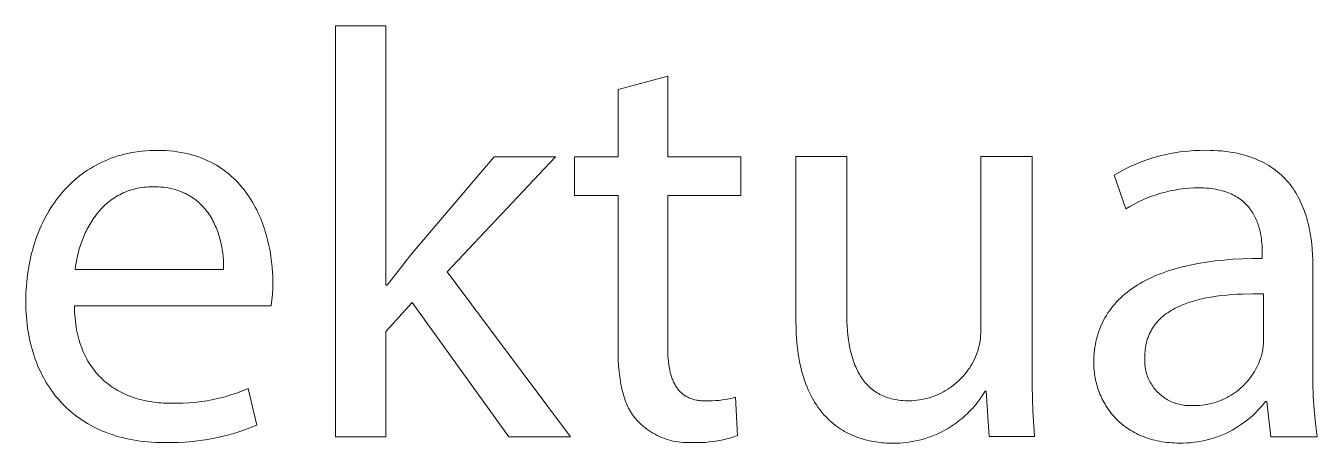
# Model space of a CAD drawing. Header units: millimetres. Extents: x 1287 to 5317, y -239 to 2577.
# Drawn here: x 4888.9 to 4978.9, y -172 to -142.9 of the extents above; entities that cross this region are included whole.
import ezdxf

# ---------------------------------------------------------------- set-up
doc = ezdxf.new("R2010")
doc.units = ezdxf.units.MM
doc.header["$MEASUREMENT"] = 0
doc.layers.add('Domyślny', color=7, linetype='Continuous', true_color=0x000000)

msp = doc.modelspace()

# ---------------------------------------------------------------- linework, layer by layer
at = {"layer": 'Domyślny', "color": 18, "lineweight": 15, "true_color": 0x000000}
for p, q in [((4910.505, -171.597), (4910.505, -142.945)), ((4910.505, -142.945), (4914.021, -142.945)), ((4914.021, -142.945), (4914.021, -161.035)), ((4930.203, -147.388), (4933.666, -146.462)), ((4933.666, -146.462), (4933.666, -152.072)), ((4930.203, -152.072), (4930.203, -147.388)), ((4894.886, -152.174), (4895.11, -152.095)), ((4895.11, -152.095), (4895.337, -152.022)), ((4895.337, -152.022), (4895.568, -151.955)), ((4895.568, -151.955), (4895.802, -151.894)), ((4895.802, -151.894), (4896.04, -151.839)), ((4896.04, -151.839), (4896.281, -151.79)), ((4896.281, -151.79), (4896.526, -151.747)), ((4896.526, -151.747), (4896.774, -151.711)), ((4896.774, -151.711), (4897.026, -151.681)), ((4897.026, -151.681), (4897.281, -151.658)), ((4897.281, -151.658), (4897.54, -151.641)), ((4897.54, -151.641), (4897.801, -151.631)), ((4897.801, -151.631), (4898.066, -151.628)), ((4898.066, -151.628), (4898.362, -151.632)), ((4898.362, -151.632), (4898.652, -151.644)), ((4898.652, -151.644), (4898.934, -151.664)), ((4898.934, -151.664), (4899.21, -151.692)), ((4899.21, -151.692), (4899.479, -151.727)), ((4899.479, -151.727), (4899.742, -151.769)), ((4899.742, -151.769), (4899.998, -151.819)), ((4899.998, -151.819), (4900.248, -151.876)), ((4900.248, -151.876), (4900.491, -151.939)), ((4900.491, -151.939), (4900.728, -152.009)), ((4900.728, -152.009), (4900.959, -152.086)), ((4900.959, -152.086), (4901.184, -152.169)), ((4915.846, -158.808), (4921.563, -152.071)), ((4925.844, -152.071), (4918.302, -160.096)), ((4921.563, -152.071), (4925.844, -152.071)), ((4927.17, -154.769), (4927.17, -152.072)), ((4927.17, -152.072), (4930.203, -152.072)), ((4933.666, -152.072), (4938.752, -152.072)), ((4938.752, -152.072), (4938.752, -154.769)), ((4942.599, -163.5), (4942.599, -152.065)), ((4942.599, -152.065), (4946.142, -152.065)), ((4946.142, -152.065), (4946.142, -162.882)), ((4955.496, -164.05), (4955.496, -152.065)), ((4955.496, -152.065), (4959.066, -152.065)), ((4959.066, -152.065), (4959.066, -166.278)), ((4967.468, -152.161), (4967.872, -152.045)), ((4967.872, -152.045), (4968.28, -151.942)), ((4968.28, -151.942), (4968.691, -151.854)), ((4968.691, -151.854), (4969.106, -151.78)), ((4969.106, -151.78), (4969.522, -151.72)), ((4969.522, -151.72), (4969.94, -151.675)), ((4969.94, -151.675), (4970.36, -151.644)), ((4970.36, -151.644), (4970.78, -151.628)), ((4970.78, -151.628), (4971.201, -151.626)), ((4971.201, -151.626), (4971.477, -151.629)), ((4971.477, -151.629), (4971.746, -151.638)), ((4971.746, -151.638), (4972.009, -151.653)), ((4972.009, -151.653), (4972.266, -151.673)), ((4972.266, -151.673), (4972.516, -151.699)), ((4972.516, -151.699), (4972.76, -151.73)), ((4972.76, -151.73), (4972.998, -151.767)), ((4972.998, -151.767), (4973.23, -151.809)), ((4973.23, -151.809), (4973.456, -151.857)), ((4973.456, -151.857), (4973.676, -151.909)), ((4973.676, -151.909), (4973.89, -151.966)), ((4973.89, -151.966), (4974.098, -152.029)), ((4974.098, -152.029), (4974.301, -152.096)), ((4974.301, -152.096), (4974.497, -152.168)), ((4893.232, -153.008), (4893.425, -152.884)), ((4893.425, -152.884), (4893.623, -152.767)), ((4893.623, -152.767), (4893.824, -152.654)), ((4893.824, -152.654), (4894.029, -152.547)), ((4894.029, -152.547), (4894.238, -152.445)), ((4894.238, -152.445), (4894.45, -152.349)), ((4894.45, -152.349), (4894.667, -152.259)), ((4894.667, -152.259), (4894.886, -152.174)), ((4901.184, -152.169), (4901.403, -152.258)), ((4901.403, -152.258), (4901.616, -152.353)), ((4901.616, -152.353), (4901.823, -152.454)), ((4901.823, -152.454), (4902.024, -152.56)), ((4902.024, -152.56), (4902.219, -152.672)), ((4902.219, -152.672), (4902.409, -152.789)), ((4902.409, -152.789), (4902.593, -152.911)), ((4902.593, -152.911), (4902.771, -153.038)), ((4965.15, -153.147), (4965.521, -152.95)), ((4965.521, -152.95), (4965.899, -152.765)), ((4965.899, -152.765), (4966.283, -152.594)), ((4966.283, -152.594), (4966.673, -152.436)), ((4966.673, -152.436), (4967.068, -152.292)), ((4967.068, -152.292), (4967.468, -152.161)), ((4974.497, -152.168), (4974.688, -152.244)), ((4974.688, -152.244), (4974.874, -152.325)), ((4974.874, -152.325), (4975.054, -152.41)), ((4975.054, -152.41), (4975.229, -152.5)), ((4975.229, -152.5), (4975.398, -152.594)), ((4975.398, -152.594), (4975.562, -152.692)), ((4975.562, -152.692), (4975.721, -152.794)), ((4975.721, -152.794), (4975.875, -152.9)), ((4975.875, -152.9), (4976.024, -153.01)), ((4891.986, -154.01), (4892.152, -153.852)), ((4892.152, -153.852), (4892.322, -153.699)), ((4892.322, -153.699), (4892.496, -153.551)), ((4892.496, -153.551), (4892.674, -153.408)), ((4892.674, -153.408), (4892.856, -153.269)), ((4892.856, -153.269), (4893.042, -153.136)), ((4893.042, -153.136), (4893.232, -153.008)), ((4902.771, -153.038), (4902.944, -153.17)), ((4902.944, -153.17), (4903.111, -153.306)), ((4903.111, -153.306), (4903.273, -153.447)), ((4903.273, -153.447), (4903.43, -153.592)), ((4903.43, -153.592), (4903.582, -153.74)), ((4903.582, -153.74), (4903.728, -153.893)), ((4903.728, -153.893), (4903.869, -154.05)), ((4964.786, -153.358), (4965.15, -153.147)), ((4965.591, -155.706), (4964.786, -153.358)), ((4976.024, -153.01), (4976.167, -153.124)), ((4976.167, -153.124), (4976.306, -153.241)), ((4976.306, -153.241), (4976.44, -153.362)), ((4976.44, -153.362), (4976.569, -153.486)), ((4976.569, -153.486), (4976.694, -153.614)), ((4976.694, -153.614), (4976.814, -153.745)), ((4976.814, -153.745), (4976.929, -153.879)), ((4976.929, -153.879), (4977.04, -154.016)), ((4891.217, -154.866), (4891.363, -154.686)), ((4891.363, -154.686), (4891.512, -154.51)), ((4891.512, -154.51), (4891.666, -154.339)), ((4891.666, -154.339), (4891.824, -154.172)), ((4891.824, -154.172), (4891.986, -154.01)), ((4895.347, -154.786), (4895.228, -154.856)), ((4895.469, -154.719), (4895.347, -154.786)), ((4895.594, -154.655), (4895.469, -154.719)), ((4895.721, -154.595), (4895.594, -154.655)), ((4895.851, -154.538), (4895.721, -154.595)), ((4895.984, -154.485), (4895.851, -154.538)), ((4896.119, -154.436), (4895.984, -154.485)), ((4896.258, -154.39), (4896.119, -154.436)), ((4896.399, -154.349), (4896.258, -154.39)), ((4896.543, -154.311), (4896.399, -154.349)), ((4896.69, -154.277), (4896.543, -154.311)), ((4896.839, -154.248), (4896.69, -154.277)), ((4896.992, -154.223), (4896.839, -154.248)), ((4897.147, -154.202), (4896.992, -154.223)), ((4897.306, -154.185), (4897.147, -154.202)), ((4897.467, -154.174), (4897.306, -154.185)), ((4897.631, -154.167), (4897.467, -154.174)), ((4897.798, -154.164), (4897.631, -154.167)), ((4897.983, -154.167), (4897.798, -154.164)), ((4898.164, -154.174), (4897.983, -154.167)), ((4898.341, -154.187), (4898.164, -154.174)), ((4898.513, -154.204), (4898.341, -154.187)), ((4898.681, -154.226), (4898.513, -154.204)), ((4898.845, -154.253), (4898.681, -154.226)), ((4899.004, -154.284), (4898.845, -154.253)), ((4899.16, -154.32), (4899.004, -154.284)), ((4899.311, -154.359), (4899.16, -154.32)), ((4899.458, -154.403), (4899.311, -154.359)), ((4899.602, -154.452), (4899.458, -154.403)), ((4899.741, -154.504), (4899.602, -154.452)), ((4899.877, -154.559), (4899.741, -154.504)), ((4900.008, -154.619), (4899.877, -154.559)), ((4900.136, -154.682), (4900.008, -154.619)), ((4900.26, -154.749), (4900.136, -154.682)), ((4900.381, -154.819), (4900.26, -154.749)), ((4903.869, -154.05), (4904.005, -154.209)), ((4904.005, -154.209), (4904.137, -154.373)), ((4904.137, -154.373), (4904.263, -154.539)), ((4904.263, -154.539), (4904.385, -154.708)), ((4904.385, -154.708), (4904.502, -154.88)), ((4930.203, -154.769), (4927.17, -154.769)), ((4930.203, -165.425), (4930.203, -154.769)), ((4938.752, -154.769), (4933.666, -154.769)), ((4933.666, -154.769), (4933.666, -165.305)), ((4967.712, -154.72), (4967.396, -154.829)), ((4968.033, -154.622), (4967.712, -154.72)), ((4968.356, -154.535), (4968.033, -154.622)), ((4968.682, -154.459), (4968.356, -154.535)), ((4969.011, -154.395), (4968.682, -154.459)), ((4969.342, -154.342), (4969.011, -154.395)), ((4969.674, -154.3), (4969.342, -154.342)), ((4970.008, -154.269), (4969.674, -154.3)), ((4970.342, -154.251), (4970.008, -154.269)), ((4970.677, -154.243), (4970.342, -154.251)), ((4970.861, -154.245), (4970.677, -154.243)), ((4971.041, -154.252), (4970.861, -154.245)), ((4971.215, -154.262), (4971.041, -154.252)), ((4971.384, -154.276), (4971.215, -154.262)), ((4971.548, -154.295), (4971.384, -154.276)), ((4971.707, -154.317), (4971.548, -154.295)), ((4971.862, -154.342), (4971.707, -154.317)), ((4972.012, -154.372), (4971.862, -154.342)), ((4972.157, -154.404), (4972.012, -154.372)), ((4972.298, -154.441), (4972.157, -154.404)), ((4972.434, -154.48), (4972.298, -154.441)), ((4972.566, -154.523), (4972.434, -154.48)), ((4972.693, -154.569), (4972.566, -154.523)), ((4972.817, -154.617), (4972.693, -154.569)), ((4972.936, -154.669), (4972.817, -154.617)), ((4973.051, -154.724), (4972.936, -154.669)), ((4973.162, -154.781), (4973.051, -154.724)), ((4973.268, -154.841), (4973.162, -154.781)), ((4977.04, -154.016), (4977.146, -154.156)), ((4977.146, -154.156), (4977.248, -154.299)), ((4977.248, -154.299), (4977.345, -154.445)), ((4977.345, -154.445), (4977.439, -154.593)), ((4977.439, -154.593), (4977.528, -154.744)), ((4977.528, -154.744), (4977.613, -154.898)), ((4890.554, -155.828), (4890.678, -155.628)), ((4890.678, -155.628), (4890.806, -155.431)), ((4890.806, -155.431), (4890.939, -155.239)), ((4890.939, -155.239), (4891.076, -155.05)), ((4891.076, -155.05), (4891.217, -154.866)), ((4894.274, -155.617), (4894.18, -155.714)), ((4894.369, -155.522), (4894.274, -155.617)), ((4894.468, -155.429), (4894.369, -155.522)), ((4894.568, -155.339), (4894.468, -155.429)), ((4894.672, -155.251), (4894.568, -155.339)), ((4894.778, -155.167), (4894.672, -155.251)), ((4894.886, -155.084), (4894.778, -155.167)), ((4894.998, -155.005), (4894.886, -155.084)), ((4895.112, -154.929), (4894.998, -155.005)), ((4895.228, -154.856), (4895.112, -154.929)), ((4900.497, -154.892), (4900.381, -154.819)), ((4900.611, -154.969), (4900.497, -154.892)), ((4900.72, -155.048), (4900.611, -154.969)), ((4900.826, -155.131), (4900.72, -155.048)), ((4900.929, -155.217), (4900.826, -155.131)), ((4901.028, -155.305), (4900.929, -155.217)), ((4901.124, -155.396), (4901.028, -155.305)), ((4901.216, -155.489), (4901.124, -155.396)), ((4901.305, -155.585), (4901.216, -155.489)), ((4901.391, -155.683), (4901.305, -155.585)), ((4901.474, -155.783), (4901.391, -155.683)), ((4904.502, -154.88), (4904.614, -155.055)), ((4904.614, -155.055), (4904.721, -155.232)), ((4904.721, -155.232), (4904.824, -155.412)), ((4904.824, -155.412), (4904.923, -155.594)), ((4904.923, -155.594), (4905.017, -155.777)), ((4965.878, -155.534), (4965.591, -155.706)), ((4966.172, -155.373), (4965.878, -155.534)), ((4966.47, -155.221), (4966.172, -155.373)), ((4966.774, -155.08), (4966.47, -155.221)), ((4967.083, -154.949), (4966.774, -155.08)), ((4967.396, -154.829), (4967.083, -154.949)), ((4973.371, -154.903), (4973.268, -154.841)), ((4973.471, -154.968), (4973.371, -154.903)), ((4973.566, -155.035), (4973.471, -154.968)), ((4973.658, -155.105), (4973.566, -155.035)), ((4973.746, -155.176), (4973.658, -155.105)), ((4973.83, -155.25), (4973.746, -155.176)), ((4973.911, -155.325), (4973.83, -155.25)), ((4973.989, -155.403), (4973.911, -155.325)), ((4974.063, -155.482), (4973.989, -155.403)), ((4974.134, -155.563), (4974.063, -155.482)), ((4974.202, -155.645), (4974.134, -155.563)), ((4974.266, -155.729), (4974.202, -155.645)), ((4977.613, -154.898), (4977.694, -155.054)), ((4977.694, -155.054), (4977.772, -155.212)), ((4977.772, -155.212), (4977.845, -155.372)), ((4977.845, -155.372), (4977.915, -155.534)), ((4977.915, -155.534), (4977.98, -155.699)), ((4977.98, -155.699), (4978.042, -155.865)), ((4890.101, -156.667), (4890.207, -156.452)), ((4890.207, -156.452), (4890.318, -156.24)), ((4890.318, -156.24), (4890.434, -156.032)), ((4890.434, -156.032), (4890.554, -155.828)), ((4893.523, -156.562), (4893.452, -156.676)), ((4893.597, -156.45), (4893.523, -156.562)), ((4893.673, -156.34), (4893.597, -156.45)), ((4893.751, -156.231), (4893.673, -156.34)), ((4893.832, -156.124), (4893.751, -156.231)), ((4893.916, -156.018), (4893.832, -156.124)), ((4894.001, -155.915), (4893.916, -156.018)), ((4894.09, -155.813), (4894.001, -155.915)), ((4894.18, -155.714), (4894.09, -155.813)), ((4901.554, -155.886), (4901.474, -155.783)), ((4901.63, -155.99), (4901.554, -155.886)), ((4901.703, -156.096), (4901.63, -155.99)), ((4901.774, -156.204), (4901.703, -156.096)), ((4901.841, -156.314), (4901.774, -156.204)), ((4901.906, -156.425), (4901.841, -156.314)), ((4901.967, -156.538), (4901.906, -156.425)), ((4902.026, -156.651), (4901.967, -156.538)), ((4905.017, -155.777), (4905.107, -155.962)), ((4905.107, -155.962), (4905.192, -156.149)), ((4905.192, -156.149), (4905.274, -156.337)), ((4905.274, -156.337), (4905.351, -156.527)), ((4905.351, -156.527), (4905.424, -156.717)), ((4974.328, -155.814), (4974.266, -155.729)), ((4974.386, -155.901), (4974.328, -155.814)), ((4974.442, -155.988), (4974.386, -155.901)), ((4974.495, -156.077), (4974.442, -155.988)), ((4974.545, -156.167), (4974.495, -156.077)), ((4974.592, -156.258), (4974.545, -156.167)), ((4974.637, -156.349), (4974.592, -156.258)), ((4974.679, -156.441), (4974.637, -156.349)), ((4974.718, -156.534), (4974.679, -156.441)), ((4974.756, -156.627), (4974.718, -156.534)), ((4978.042, -155.865), (4978.101, -156.033)), ((4978.101, -156.033), (4978.156, -156.203)), ((4978.156, -156.203), (4978.208, -156.375)), ((4978.208, -156.375), (4978.256, -156.548)), ((4978.256, -156.548), (4978.3, -156.722)), ((4889.719, -157.563), (4889.807, -157.334)), ((4889.807, -157.334), (4889.901, -157.109)), ((4889.901, -157.109), (4889.998, -156.886)), ((4889.998, -156.886), (4890.101, -156.667)), ((4893.018, -157.502), (4892.914, -157.746)), ((4893.073, -157.381), (4893.018, -157.502)), ((4893.13, -157.261), (4893.073, -157.381)), ((4893.19, -157.142), (4893.13, -157.261)), ((4893.252, -157.024), (4893.19, -157.142)), ((4893.316, -156.907), (4893.252, -157.024)), ((4893.383, -156.791), (4893.316, -156.907)), ((4893.452, -156.676), (4893.383, -156.791)), ((4902.082, -156.767), (4902.026, -156.651)), ((4902.135, -156.883), (4902.082, -156.767)), ((4902.186, -157), (4902.135, -156.883)), ((4902.234, -157.118), (4902.186, -157)), ((4902.279, -157.237), (4902.234, -157.118)), ((4902.322, -157.357), (4902.279, -157.237)), ((4902.362, -157.477), (4902.322, -157.357)), ((4902.4, -157.597), (4902.362, -157.477)), ((4905.424, -156.717), (4905.493, -156.909)), ((4905.493, -156.909), (4905.558, -157.101)), ((4905.558, -157.101), (4905.62, -157.293)), ((4905.62, -157.293), (4905.677, -157.486)), ((4905.677, -157.486), (4905.731, -157.679)), ((4974.79, -156.721), (4974.756, -156.627)), ((4974.823, -156.815), (4974.79, -156.721)), ((4974.853, -156.909), (4974.823, -156.815)), ((4974.882, -157.003), (4974.853, -156.909)), ((4974.908, -157.098), (4974.882, -157.003)), ((4974.932, -157.192), (4974.908, -157.098)), ((4974.954, -157.286), (4974.932, -157.192)), ((4974.974, -157.38), (4974.954, -157.286)), ((4975.01, -157.566), (4974.974, -157.38)), ((4978.3, -156.722), (4978.342, -156.898)), ((4978.342, -156.898), (4978.38, -157.075)), ((4978.38, -157.075), (4978.416, -157.253)), ((4978.416, -157.253), (4978.448, -157.432)), ((4978.448, -157.432), (4978.503, -157.792)), ((4889.409, -158.511), (4889.48, -158.27)), ((4889.48, -158.27), (4889.555, -158.031)), ((4889.555, -158.031), (4889.634, -157.796)), ((4889.634, -157.796), (4889.719, -157.563)), ((4892.733, -158.238), (4892.656, -158.485)), ((4892.819, -157.992), (4892.733, -158.238)), ((4892.914, -157.746), (4892.819, -157.992)), ((4902.435, -157.718), (4902.4, -157.597)), ((4902.468, -157.84), (4902.435, -157.718)), ((4902.499, -157.961), (4902.468, -157.84)), ((4902.528, -158.082), (4902.499, -157.961)), ((4902.578, -158.324), (4902.528, -158.082)), ((4902.619, -158.565), (4902.578, -158.324)), ((4905.731, -157.679), (4905.782, -157.873)), ((4905.782, -157.873), (4905.871, -158.258)), ((4905.871, -158.258), (4905.947, -158.642)), ((4975.039, -157.751), (4975.01, -157.566)), ((4975.062, -157.932), (4975.039, -157.751)), ((4975.079, -158.109), (4975.062, -157.932)), ((4975.092, -158.282), (4975.079, -158.109)), ((4975.1, -158.45), (4975.092, -158.282)), ((4978.503, -157.792), (4978.548, -158.156)), ((4978.548, -158.156), (4978.581, -158.522)), ((4889.175, -159.505), (4889.227, -159.253)), ((4889.227, -159.253), (4889.283, -159.003)), ((4889.283, -159.003), (4889.344, -158.756)), ((4889.344, -158.756), (4889.409, -158.511)), ((4892.473, -159.222), (4892.428, -159.463)), ((4892.526, -158.978), (4892.473, -159.222)), ((4892.587, -158.732), (4892.526, -158.978)), ((4892.656, -158.485), (4892.587, -158.732)), ((4902.653, -158.804), (4902.619, -158.565)), ((4902.678, -159.04), (4902.653, -158.804)), ((4902.696, -159.272), (4902.678, -159.04)), ((4902.708, -159.499), (4902.696, -159.272)), ((4905.947, -158.642), (4906.01, -159.022)), ((4906.01, -159.022), (4906.06, -159.397)), ((4914.101, -161.035), (4915.846, -158.808)), ((4971.818, -159.341), (4972.436, -159.276)), ((4972.436, -159.276), (4973.073, -159.226)), ((4973.073, -159.226), (4973.731, -159.192)), ((4973.731, -159.192), (4974.409, -159.173)), ((4974.409, -159.173), (4975.106, -159.169)), ((4975.105, -158.611), (4975.1, -158.45)), ((4975.106, -158.766), (4975.105, -158.611)), ((4975.106, -159.169), (4975.106, -158.766)), ((4978.581, -158.522), (4978.604, -158.889)), ((4978.604, -158.889), (4978.618, -159.257)), ((4978.618, -159.257), (4978.622, -159.625)), ((4889.049, -160.279), (4889.086, -160.019)), ((4889.086, -160.019), (4889.128, -159.761)), ((4889.128, -159.761), (4889.175, -159.505)), ((4892.392, -159.701), (4892.363, -159.935)), ((4892.363, -159.935), (4902.71, -159.935)), ((4892.428, -159.463), (4892.392, -159.701)), ((4902.712, -159.72), (4902.708, -159.499)), ((4902.71, -159.935), (4902.712, -159.72)), ((4906.06, -159.397), (4906.099, -159.766)), ((4906.099, -159.766), (4906.125, -160.127)), ((4906.125, -160.127), (4906.141, -160.479)), ((4918.302, -160.096), (4926.891, -171.597)), ((4967.848, -160.295), (4968.076, -160.206)), ((4968.076, -160.206), (4968.309, -160.121)), ((4968.309, -160.121), (4968.547, -160.039)), ((4968.547, -160.039), (4968.791, -159.961)), ((4968.791, -159.961), (4969.04, -159.886)), ((4969.04, -159.886), (4969.295, -159.815)), ((4969.295, -159.815), (4969.554, -159.748)), ((4969.554, -159.748), (4970.089, -159.624)), ((4970.089, -159.624), (4970.645, -159.515)), ((4970.645, -159.515), (4971.221, -159.42)), ((4971.221, -159.42), (4971.818, -159.341)), ((4978.622, -159.625), (4978.622, -166.926)), ((4888.95, -161.343), (4888.967, -161.074)), ((4888.967, -161.074), (4888.99, -160.806)), ((4888.99, -160.806), (4889.017, -160.542)), ((4889.017, -160.542), (4889.049, -160.279)), ((4906.146, -160.821), (4906.135, -161.235)), ((4906.141, -160.479), (4906.146, -160.821)), ((4914.021, -161.035), (4914.101, -161.035)), ((4966.222, -161.135), (4966.406, -161.017)), ((4966.406, -161.017), (4966.596, -160.904)), ((4966.596, -160.904), (4966.791, -160.793)), ((4966.791, -160.793), (4966.991, -160.687)), ((4966.991, -160.687), (4967.197, -160.584)), ((4967.197, -160.584), (4967.409, -160.484)), ((4967.409, -160.484), (4967.626, -160.388)), ((4967.626, -160.388), (4967.848, -160.295)), ((4888.927, -162.163), (4888.93, -161.888)), ((4888.93, -161.888), (4888.937, -161.614)), ((4888.937, -161.614), (4888.95, -161.343)), ((4906.111, -161.648), (4906.075, -162.06)), ((4906.135, -161.235), (4906.111, -161.648)), ((4965.09, -162.051), (4965.235, -161.91)), ((4965.235, -161.91), (4965.385, -161.772)), ((4965.385, -161.772), (4965.541, -161.638)), ((4965.541, -161.638), (4965.703, -161.507)), ((4965.703, -161.507), (4965.87, -161.379)), ((4965.87, -161.379), (4966.043, -161.255)), ((4966.043, -161.255), (4966.222, -161.135)), ((4970.866, -161.993), (4970.535, -162.075)), ((4971.205, -161.921), (4970.866, -161.993)), ((4971.55, -161.858), (4971.205, -161.921)), ((4971.902, -161.804), (4971.55, -161.858)), ((4972.258, -161.758), (4971.902, -161.804)), ((4972.619, -161.719), (4972.258, -161.758)), ((4972.983, -161.689), (4972.619, -161.719)), ((4973.35, -161.665), (4972.983, -161.689)), ((4973.718, -161.648), (4973.35, -161.665)), ((4974.454, -161.633), (4973.718, -161.648)), ((4975.186, -161.638), (4974.454, -161.633)), ((4975.186, -165.02), (4975.186, -161.638)), ((4888.93, -162.437), (4888.927, -162.163)), ((4888.937, -162.708), (4888.93, -162.437)), ((4888.951, -162.977), (4888.937, -162.708)), ((4892.309, -162.471), (4892.314, -162.695)), ((4906.025, -162.471), (4892.309, -162.471)), ((4892.314, -162.695), (4892.324, -162.914)), ((4906.075, -162.06), (4906.025, -162.471)), ((4915.846, -162.243), (4914.021, -164.256)), ((4922.583, -171.597), (4915.846, -162.243)), ((4946.142, -162.882), (4946.145, -163.226)), ((4964.341, -162.969), (4964.451, -162.808)), ((4964.451, -162.808), (4964.567, -162.65)), ((4964.567, -162.65), (4964.689, -162.495)), ((4964.689, -162.495), (4964.817, -162.344)), ((4964.817, -162.344), (4964.951, -162.196)), ((4964.951, -162.196), (4965.09, -162.051)), ((4968.636, -162.871), (4968.512, -162.954)), ((4968.764, -162.792), (4968.636, -162.871)), ((4968.895, -162.717), (4968.764, -162.792)), ((4969.029, -162.644), (4968.895, -162.717)), ((4969.167, -162.574), (4969.029, -162.644)), ((4969.308, -162.508), (4969.167, -162.574)), ((4969.452, -162.444), (4969.308, -162.508)), ((4969.598, -162.383), (4969.452, -162.444)), ((4969.748, -162.325), (4969.598, -162.383)), ((4969.901, -162.27), (4969.748, -162.325)), ((4970.056, -162.217), (4969.901, -162.27)), ((4970.213, -162.167), (4970.056, -162.217)), ((4970.373, -162.12), (4970.213, -162.167)), ((4970.535, -162.075), (4970.373, -162.12)), ((4888.969, -163.242), (4888.951, -162.977)), ((4888.992, -163.504), (4888.969, -163.242)), ((4889.021, -163.764), (4888.992, -163.504)), ((4889.054, -164.02), (4889.021, -163.764)), ((4892.324, -162.914), (4892.338, -163.129)), ((4892.338, -163.129), (4892.356, -163.34)), ((4892.356, -163.34), (4892.379, -163.546)), ((4892.379, -163.546), (4892.405, -163.749)), ((4892.405, -163.749), (4892.436, -163.948)), ((4942.609, -164.126), (4942.599, -163.5)), ((4946.145, -163.226), (4946.155, -163.562)), ((4946.155, -163.562), (4946.172, -163.891)), ((4963.876, -163.825), (4963.957, -163.648)), ((4963.957, -163.648), (4964.044, -163.473)), ((4964.044, -163.473), (4964.137, -163.302)), ((4964.137, -163.302), (4964.236, -163.134)), ((4964.236, -163.134), (4964.341, -162.969)), ((4967.622, -163.789), (4967.58, -163.846)), ((4967.666, -163.733), (4967.622, -163.789)), ((4967.711, -163.678), (4967.666, -163.733)), ((4967.756, -163.623), (4967.711, -163.678)), ((4967.804, -163.57), (4967.756, -163.623)), ((4967.852, -163.517), (4967.804, -163.57)), ((4967.901, -163.465), (4967.852, -163.517)), ((4967.952, -163.415), (4967.901, -163.465)), ((4968.003, -163.365), (4967.952, -163.415)), ((4968.056, -163.316), (4968.003, -163.365)), ((4968.109, -163.267), (4968.056, -163.316)), ((4968.164, -163.22), (4968.109, -163.267)), ((4968.219, -163.174), (4968.164, -163.22)), ((4968.276, -163.128), (4968.219, -163.174)), ((4968.392, -163.039), (4968.276, -163.128)), ((4968.512, -162.954), (4968.392, -163.039)), ((4889.093, -164.273), (4889.054, -164.02)), ((4889.136, -164.523), (4889.093, -164.273)), ((4889.185, -164.77), (4889.136, -164.523)), ((4892.436, -163.948), (4892.47, -164.143)), ((4892.47, -164.143), (4892.509, -164.334)), ((4892.509, -164.334), (4892.551, -164.52)), ((4892.551, -164.52), (4892.597, -164.703)), ((4892.597, -164.703), (4892.647, -164.882)), ((4914.021, -164.256), (4914.021, -171.597)), ((4942.622, -164.428), (4942.609, -164.126)), ((4942.641, -164.723), (4942.622, -164.428)), ((4946.172, -163.891), (4946.196, -164.213)), ((4946.196, -164.213), (4946.228, -164.526)), ((4946.228, -164.526), (4946.267, -164.831)), ((4955.459, -164.725), (4955.477, -164.557)), ((4955.477, -164.557), (4955.489, -164.388)), ((4955.489, -164.388), (4955.495, -164.219)), ((4955.495, -164.219), (4955.496, -164.05)), ((4963.558, -164.763), (4963.61, -164.569)), ((4963.61, -164.569), (4963.667, -164.378)), ((4963.667, -164.378), (4963.731, -164.191)), ((4963.731, -164.191), (4963.8, -164.007)), ((4963.8, -164.007), (4963.876, -163.825)), ((4967.14, -164.677), (4967.116, -164.748)), ((4967.166, -164.607), (4967.14, -164.677)), ((4967.193, -164.539), (4967.166, -164.607)), ((4967.222, -164.471), (4967.193, -164.539)), ((4967.252, -164.404), (4967.222, -164.471)), ((4967.283, -164.338), (4967.252, -164.404)), ((4967.316, -164.273), (4967.283, -164.338)), ((4967.35, -164.209), (4967.316, -164.273)), ((4967.385, -164.146), (4967.35, -164.209)), ((4967.422, -164.085), (4967.385, -164.146)), ((4967.459, -164.024), (4967.422, -164.085)), ((4967.498, -163.964), (4967.459, -164.024)), ((4967.538, -163.905), (4967.498, -163.964)), ((4967.58, -163.846), (4967.538, -163.905)), ((4889.239, -165.013), (4889.185, -164.77)), ((4889.297, -165.253), (4889.239, -165.013)), ((4889.361, -165.49), (4889.297, -165.253)), ((4889.429, -165.724), (4889.361, -165.49)), ((4892.647, -164.882), (4892.701, -165.057)), ((4892.701, -165.057), (4892.758, -165.229)), ((4892.758, -165.229), (4892.819, -165.396)), ((4892.819, -165.396), (4892.884, -165.559)), ((4892.884, -165.559), (4892.952, -165.719)), ((4930.208, -165.849), (4930.203, -165.425)), ((4933.666, -165.305), (4933.668, -165.528)), ((4933.668, -165.528), (4933.674, -165.745)), ((4942.664, -165.011), (4942.641, -164.723)), ((4942.692, -165.292), (4942.664, -165.011)), ((4942.725, -165.565), (4942.692, -165.292)), ((4942.763, -165.832), (4942.725, -165.565)), ((4946.267, -164.831), (4946.314, -165.128)), ((4946.314, -165.128), (4946.368, -165.416)), ((4946.368, -165.416), (4946.431, -165.695)), ((4955.242, -165.715), (4955.292, -165.553)), ((4955.292, -165.553), (4955.336, -165.39)), ((4955.336, -165.39), (4955.375, -165.225)), ((4955.375, -165.225), (4955.408, -165.059)), ((4955.408, -165.059), (4955.437, -164.893)), ((4955.437, -164.893), (4955.459, -164.725)), ((4963.391, -165.781), (4963.412, -165.571)), ((4963.412, -165.571), (4963.439, -165.364)), ((4963.439, -165.364), (4963.473, -165.161)), ((4963.473, -165.161), (4963.513, -164.96)), ((4963.513, -164.96), (4963.558, -164.763)), ((4966.939, -165.597), (4966.932, -165.681)), ((4966.948, -165.515), (4966.939, -165.597)), ((4966.958, -165.433), (4966.948, -165.515)), ((4966.97, -165.353), (4966.958, -165.433)), ((4966.983, -165.273), (4966.97, -165.353)), ((4966.997, -165.195), (4966.983, -165.273)), ((4967.014, -165.118), (4966.997, -165.195)), ((4967.031, -165.042), (4967.014, -165.118)), ((4967.05, -164.967), (4967.031, -165.042)), ((4967.07, -164.893), (4967.05, -164.967)), ((4967.092, -164.82), (4967.07, -164.893)), ((4967.116, -164.748), (4967.092, -164.82)), ((4975.118, -165.645), (4975.138, -165.542)), ((4975.138, -165.542), (4975.154, -165.438)), ((4975.154, -165.438), (4975.167, -165.334)), ((4975.167, -165.334), (4975.177, -165.23)), ((4975.177, -165.23), (4975.183, -165.125)), ((4975.183, -165.125), (4975.186, -165.02)), ((4889.503, -165.953), (4889.429, -165.724)), ((4889.581, -166.18), (4889.503, -165.953)), ((4889.664, -166.403), (4889.581, -166.18)), ((4889.752, -166.622), (4889.664, -166.403)), ((4892.952, -165.719), (4893.023, -165.875)), ((4893.023, -165.875), (4893.098, -166.027)), ((4893.098, -166.027), (4893.176, -166.175)), ((4893.176, -166.175), (4893.257, -166.32)), ((4893.257, -166.32), (4893.342, -166.461)), ((4893.342, -166.461), (4893.43, -166.598)), ((4930.221, -166.26), (4930.208, -165.849)), ((4930.243, -166.657), (4930.221, -166.26)), ((4933.674, -165.745), (4933.684, -165.956)), ((4933.684, -165.956), (4933.699, -166.161)), ((4933.699, -166.161), (4933.718, -166.36)), ((4933.718, -166.36), (4933.742, -166.552)), ((4942.805, -166.092), (4942.763, -165.832)), ((4942.852, -166.345), (4942.805, -166.092)), ((4942.903, -166.591), (4942.852, -166.345)), ((4946.431, -165.695), (4946.465, -165.831)), ((4946.465, -165.831), (4946.502, -165.965)), ((4946.502, -165.965), (4946.54, -166.096)), ((4946.54, -166.096), (4946.581, -166.225)), ((4946.581, -166.225), (4946.624, -166.352)), ((4946.624, -166.352), (4946.669, -166.476)), ((4946.669, -166.476), (4946.716, -166.598)), ((4954.877, -166.511), (4954.963, -166.356)), ((4954.963, -166.356), (4955.043, -166.198)), ((4955.043, -166.198), (4955.118, -166.038)), ((4955.118, -166.038), (4955.187, -165.875)), ((4955.187, -165.875), (4955.242, -165.715)), ((4959.066, -166.278), (4959.07, -168.05)), ((4963.363, -166.429), (4963.366, -166.21)), ((4963.364, -166.562), (4963.363, -166.429)), ((4963.366, -166.21), (4963.375, -165.994)), ((4963.375, -165.994), (4963.391, -165.781)), ((4966.912, -166.134), (4966.909, -166.243)), ((4966.909, -166.243), (4966.91, -166.351)), ((4966.91, -166.351), (4966.914, -166.459)), ((4966.919, -166.027), (4966.912, -166.134)), ((4966.914, -166.459), (4966.922, -166.566)), ((4966.92, -165.938), (4966.919, -166.027)), ((4966.923, -165.851), (4966.92, -165.938)), ((4966.927, -165.766), (4966.923, -165.851)), ((4966.932, -165.681), (4966.927, -165.766)), ((4974.787, -166.609), (4974.854, -166.457)), ((4974.854, -166.457), (4974.915, -166.303)), ((4974.915, -166.303), (4974.972, -166.147)), ((4974.972, -166.147), (4975.007, -166.049)), ((4975.007, -166.049), (4975.04, -165.949)), ((4975.04, -165.949), (4975.069, -165.848)), ((4975.069, -165.848), (4975.095, -165.747)), ((4975.095, -165.747), (4975.118, -165.645)), ((4889.844, -166.837), (4889.752, -166.622)), ((4889.942, -167.049), (4889.844, -166.837)), ((4890.044, -167.257), (4889.942, -167.049)), ((4890.15, -167.462), (4890.044, -167.257)), ((4893.43, -166.598), (4893.52, -166.732)), ((4893.52, -166.732), (4893.614, -166.861)), ((4893.614, -166.861), (4893.711, -166.987)), ((4893.711, -166.987), (4893.811, -167.11)), ((4893.811, -167.11), (4893.913, -167.229)), ((4893.913, -167.229), (4894.018, -167.344)), ((4894.018, -167.344), (4894.127, -167.456)), ((4930.276, -167.041), (4930.243, -166.657)), ((4930.318, -167.411), (4930.276, -167.041)), ((4933.742, -166.552), (4933.77, -166.738)), ((4933.77, -166.738), (4933.804, -166.917)), ((4933.804, -166.917), (4933.822, -167.004)), ((4933.822, -167.004), (4933.842, -167.09)), ((4933.842, -167.09), (4933.863, -167.174)), ((4933.863, -167.174), (4933.885, -167.256)), ((4933.885, -167.256), (4933.908, -167.336)), ((4933.908, -167.336), (4933.933, -167.415)), ((4942.958, -166.83), (4942.903, -166.591)), ((4943.018, -167.063), (4942.958, -166.83)), ((4943.082, -167.289), (4943.018, -167.063)), ((4943.149, -167.509), (4943.082, -167.289)), ((4946.716, -166.598), (4946.765, -166.717)), ((4946.765, -166.717), (4946.817, -166.834)), ((4946.817, -166.834), (4946.871, -166.948)), ((4946.871, -166.948), (4946.927, -167.059)), ((4946.927, -167.059), (4946.986, -167.168)), ((4946.986, -167.168), (4947.046, -167.274)), ((4947.046, -167.274), (4947.11, -167.378)), ((4947.11, -167.378), (4947.175, -167.479)), ((4954.137, -167.501), (4954.257, -167.371)), ((4954.257, -167.371), (4954.372, -167.237)), ((4954.372, -167.237), (4954.483, -167.099)), ((4954.483, -167.099), (4954.589, -166.957)), ((4954.589, -166.957), (4954.69, -166.812)), ((4954.69, -166.812), (4954.786, -166.663)), ((4954.786, -166.663), (4954.877, -166.511)), ((4963.369, -166.694), (4963.364, -166.562)), ((4963.376, -166.827), (4963.369, -166.694)), ((4963.387, -166.959), (4963.376, -166.827)), ((4963.4, -167.091), (4963.387, -166.959)), ((4963.416, -167.222), (4963.4, -167.091)), ((4963.436, -167.353), (4963.416, -167.222)), ((4963.458, -167.483), (4963.436, -167.353)), ((4966.922, -166.566), (4966.933, -166.674)), ((4966.933, -166.674), (4966.949, -166.781)), ((4966.949, -166.781), (4966.968, -166.887)), ((4966.968, -166.887), (4966.99, -166.993)), ((4966.99, -166.993), (4967.016, -167.098)), ((4967.016, -167.098), (4967.046, -167.202)), ((4967.046, -167.202), (4967.08, -167.305)), ((4967.08, -167.305), (4967.116, -167.406)), ((4967.116, -167.406), (4967.157, -167.506)), ((4974.28, -167.464), (4974.376, -167.329)), ((4974.376, -167.329), (4974.468, -167.191)), ((4974.468, -167.191), (4974.555, -167.05)), ((4974.555, -167.05), (4974.637, -166.906)), ((4974.637, -166.906), (4974.715, -166.759)), ((4974.715, -166.759), (4974.787, -166.609)), ((4978.622, -166.926), (4978.623, -167.863)), ((4890.262, -167.662), (4890.15, -167.462)), ((4890.378, -167.859), (4890.262, -167.662)), ((4890.499, -168.051), (4890.378, -167.859)), ((4890.624, -168.24), (4890.499, -168.051)), ((4890.754, -168.425), (4890.624, -168.24)), ((4894.127, -167.456), (4894.237, -167.564)), ((4894.237, -167.564), (4894.351, -167.669)), ((4894.351, -167.669), (4894.467, -167.77)), ((4894.467, -167.77), (4894.585, -167.867)), ((4894.585, -167.867), (4894.706, -167.961)), ((4894.706, -167.961), (4894.829, -168.052)), ((4894.829, -168.052), (4894.955, -168.139)), ((4894.955, -168.139), (4895.083, -168.223)), ((4895.083, -168.223), (4895.213, -168.303)), ((4895.213, -168.303), (4895.345, -168.38)), ((4904.02, -168.404), (4904.414, -168.242)), ((4904.414, -168.242), (4905.018, -170.792)), ((4930.343, -167.591), (4930.318, -167.411)), ((4930.371, -167.767), (4930.343, -167.591)), ((4930.402, -167.94), (4930.371, -167.767)), ((4930.435, -168.109), (4930.402, -167.94)), ((4930.471, -168.275), (4930.435, -168.109)), ((4930.51, -168.437), (4930.471, -168.275)), ((4933.933, -167.415), (4933.959, -167.492)), ((4933.959, -167.492), (4933.986, -167.568)), ((4933.986, -167.568), (4934.015, -167.642)), ((4934.015, -167.642), (4934.045, -167.714)), ((4934.045, -167.714), (4934.077, -167.784)), ((4934.077, -167.784), (4934.109, -167.853)), ((4934.109, -167.853), (4934.144, -167.919)), ((4934.144, -167.919), (4934.179, -167.985)), ((4934.179, -167.985), (4934.216, -168.048)), ((4934.216, -168.048), (4934.255, -168.109)), ((4934.255, -168.109), (4934.295, -168.169)), ((4934.295, -168.169), (4934.336, -168.227)), ((4934.336, -168.227), (4934.379, -168.284)), ((4934.379, -168.284), (4934.423, -168.338)), ((4943.221, -167.723), (4943.149, -167.509)), ((4943.296, -167.93), (4943.221, -167.723)), ((4943.376, -168.131), (4943.296, -167.93)), ((4943.459, -168.326), (4943.376, -168.131)), ((4947.175, -167.479), (4947.243, -167.577)), ((4947.243, -167.577), (4947.313, -167.672)), ((4947.313, -167.672), (4947.386, -167.765)), ((4947.386, -167.765), (4947.461, -167.855)), ((4947.461, -167.855), (4947.539, -167.942)), ((4947.539, -167.942), (4947.619, -168.025)), ((4947.619, -168.025), (4947.702, -168.106)), ((4947.702, -168.106), (4947.787, -168.185)), ((4947.787, -168.185), (4947.875, -168.26)), ((4947.875, -168.26), (4947.965, -168.332)), ((4953.031, -168.38), (4953.181, -168.287)), ((4953.181, -168.287), (4953.329, -168.189)), ((4953.329, -168.189), (4953.473, -168.086)), ((4953.473, -168.086), (4953.614, -167.979)), ((4953.614, -167.979), (4953.751, -167.866)), ((4953.751, -167.866), (4953.883, -167.749)), ((4953.883, -167.749), (4954.012, -167.627)), ((4954.012, -167.627), (4954.137, -167.501)), ((4959.07, -168.05), (4959.123, -169.822)), ((4963.483, -167.613), (4963.458, -167.483)), ((4963.511, -167.742), (4963.483, -167.613)), ((4963.542, -167.871), (4963.511, -167.742)), ((4963.576, -167.998), (4963.542, -167.871)), ((4963.613, -168.125), (4963.576, -167.998)), ((4963.653, -168.251), (4963.613, -168.125)), ((4963.695, -168.376), (4963.653, -168.251)), ((4967.157, -167.506), (4967.2, -167.605)), ((4967.2, -167.605), (4967.248, -167.703)), ((4967.248, -167.703), (4967.298, -167.798)), ((4967.298, -167.798), (4967.352, -167.892)), ((4967.352, -167.892), (4967.409, -167.984)), ((4967.409, -167.984), (4967.469, -168.074)), ((4967.469, -168.074), (4967.532, -168.162)), ((4967.532, -168.162), (4967.598, -168.247)), ((4967.598, -168.247), (4967.667, -168.33)), ((4973.354, -168.41), (4973.483, -168.306)), ((4973.483, -168.306), (4973.609, -168.198)), ((4973.609, -168.198), (4973.731, -168.085)), ((4973.731, -168.085), (4973.849, -167.969)), ((4973.849, -167.969), (4973.963, -167.848)), ((4973.963, -167.848), (4974.073, -167.724)), ((4974.073, -167.724), (4974.179, -167.596)), ((4974.179, -167.596), (4974.28, -167.464)), ((4978.623, -167.863), (4978.655, -168.799)), ((4890.888, -168.605), (4890.754, -168.425)), ((4891.027, -168.782), (4890.888, -168.605)), ((4891.17, -168.954), (4891.027, -168.782)), ((4891.318, -169.122), (4891.17, -168.954)), ((4891.47, -169.286), (4891.318, -169.122)), ((4895.345, -168.38), (4895.479, -168.454)), ((4895.479, -168.454), (4895.616, -168.524)), ((4895.616, -168.524), (4895.754, -168.591)), ((4895.754, -168.591), (4895.895, -168.655)), ((4895.895, -168.655), (4896.037, -168.715)), ((4896.037, -168.715), (4896.181, -168.772)), ((4896.181, -168.772), (4896.327, -168.826)), ((4896.327, -168.826), (4896.474, -168.877)), ((4896.474, -168.877), (4896.623, -168.924)), ((4896.623, -168.924), (4896.774, -168.968)), ((4896.774, -168.968), (4896.926, -169.009)), ((4896.926, -169.009), (4897.08, -169.047)), ((4897.08, -169.047), (4897.235, -169.082)), ((4897.235, -169.082), (4897.392, -169.114)), ((4897.392, -169.114), (4897.55, -169.142)), ((4897.55, -169.142), (4897.709, -169.168)), ((4897.709, -169.168), (4897.869, -169.19)), ((4897.869, -169.19), (4898.03, -169.209)), ((4900.296, -169.239), (4900.72, -169.203)), ((4900.72, -169.203), (4901.143, -169.152)), ((4901.143, -169.152), (4901.563, -169.087)), ((4901.563, -169.087), (4901.982, -169.008)), ((4901.982, -169.008), (4902.397, -168.915)), ((4902.397, -168.915), (4902.809, -168.808)), ((4902.809, -168.808), (4903.217, -168.687)), ((4903.217, -168.687), (4903.621, -168.552)), ((4903.621, -168.552), (4904.02, -168.404)), ((4930.552, -168.595), (4930.51, -168.437)), ((4930.597, -168.749), (4930.552, -168.595)), ((4930.646, -168.9), (4930.597, -168.749)), ((4930.697, -169.047), (4930.646, -168.9)), ((4930.751, -169.191), (4930.697, -169.047)), ((4930.809, -169.33), (4930.751, -169.191)), ((4934.423, -168.338), (4934.469, -168.391)), ((4934.469, -168.391), (4934.516, -168.442)), ((4934.516, -168.442), (4934.565, -168.491)), ((4934.565, -168.491), (4934.615, -168.538)), ((4934.615, -168.538), (4934.641, -168.561)), ((4934.641, -168.561), (4934.667, -168.583)), ((4934.667, -168.583), (4934.694, -168.605)), ((4934.694, -168.605), (4934.721, -168.627)), ((4934.721, -168.627), (4934.748, -168.648)), ((4934.748, -168.648), (4934.776, -168.668)), ((4934.776, -168.668), (4934.804, -168.689)), ((4934.804, -168.689), (4934.833, -168.708)), ((4934.833, -168.708), (4934.862, -168.727)), ((4934.862, -168.727), (4934.891, -168.746)), ((4934.891, -168.746), (4934.921, -168.765)), ((4934.921, -168.765), (4934.951, -168.782)), ((4934.951, -168.782), (4935.012, -168.817)), ((4935.012, -168.817), (4935.076, -168.849)), ((4935.076, -168.849), (4935.141, -168.879)), ((4935.141, -168.879), (4935.207, -168.908)), ((4935.207, -168.908), (4935.275, -168.934)), ((4935.275, -168.934), (4935.345, -168.959)), ((4935.345, -168.959), (4935.417, -168.982)), ((4935.417, -168.982), (4935.49, -169.003)), ((4935.49, -169.003), (4935.566, -169.022)), ((4935.566, -169.022), (4935.643, -169.038)), ((4935.643, -169.038), (4935.721, -169.053)), ((4935.721, -169.053), (4935.802, -169.066)), ((4935.802, -169.066), (4935.884, -169.077)), ((4935.884, -169.077), (4935.968, -169.086)), ((4935.968, -169.086), (4936.054, -169.094)), ((4936.054, -169.094), (4936.142, -169.099)), ((4936.142, -169.099), (4936.232, -169.102)), ((4936.232, -169.102), (4936.323, -169.103)), ((4936.323, -169.103), (4936.555, -169.103)), ((4936.555, -169.103), (4936.787, -169.097)), ((4936.787, -169.097), (4937.019, -169.083)), ((4937.019, -169.083), (4937.25, -169.062)), ((4937.25, -169.062), (4937.481, -169.034)), ((4937.481, -169.034), (4937.71, -168.998)), ((4937.71, -168.998), (4937.938, -168.955)), ((4937.938, -168.955), (4938.165, -168.905)), ((4938.165, -168.905), (4938.39, -168.848)), ((4938.39, -168.848), (4938.538, -171.518)), ((4943.545, -168.515), (4943.459, -168.326)), ((4943.635, -168.698), (4943.545, -168.515)), ((4943.728, -168.875), (4943.635, -168.698)), ((4943.824, -169.047), (4943.728, -168.875)), ((4943.923, -169.212), (4943.824, -169.047)), ((4947.965, -168.332), (4948.059, -168.401)), ((4948.059, -168.401), (4948.154, -168.467)), ((4948.154, -168.467), (4948.253, -168.53)), ((4948.253, -168.53), (4948.354, -168.589)), ((4948.354, -168.589), (4948.457, -168.646)), ((4948.457, -168.646), (4948.564, -168.699)), ((4948.564, -168.699), (4948.673, -168.749)), ((4948.673, -168.749), (4948.785, -168.796)), ((4948.785, -168.796), (4948.9, -168.84)), ((4948.9, -168.84), (4949.017, -168.88)), ((4949.017, -168.88), (4949.138, -168.917)), ((4949.138, -168.917), (4949.261, -168.951)), ((4949.261, -168.951), (4949.387, -168.981)), ((4949.387, -168.981), (4949.516, -169.008)), ((4949.516, -169.008), (4949.648, -169.031)), ((4949.648, -169.031), (4949.783, -169.051)), ((4949.783, -169.051), (4949.921, -169.067)), ((4949.921, -169.067), (4950.062, -169.079)), ((4950.062, -169.079), (4950.206, -169.089)), ((4950.206, -169.089), (4950.353, -169.094)), ((4950.353, -169.094), (4950.503, -169.096)), ((4950.503, -169.096), (4950.68, -169.09)), ((4950.68, -169.09), (4950.857, -169.077)), ((4950.857, -169.077), (4951.033, -169.059)), ((4951.033, -169.059), (4951.208, -169.034)), ((4951.208, -169.034), (4951.383, -169.004)), ((4951.383, -169.004), (4951.556, -168.967)), ((4951.556, -168.967), (4951.728, -168.925)), ((4951.728, -168.925), (4951.898, -168.876)), ((4951.898, -168.876), (4952.067, -168.822)), ((4952.067, -168.822), (4952.234, -168.763)), ((4952.234, -168.763), (4952.398, -168.697)), ((4952.398, -168.697), (4952.56, -168.626)), ((4952.56, -168.626), (4952.72, -168.549)), ((4952.72, -168.549), (4952.877, -168.467)), ((4952.877, -168.467), (4953.031, -168.38)), ((4955.378, -169.039), (4955.227, -169.238)), ((4955.523, -168.835), (4955.378, -169.039)), ((4955.661, -168.625), (4955.523, -168.835)), ((4955.791, -168.411), (4955.661, -168.625)), ((4955.872, -168.411), (4955.791, -168.411)), ((4956.073, -171.592), (4955.872, -168.411)), ((4963.741, -168.5), (4963.695, -168.376)), ((4963.79, -168.623), (4963.741, -168.5)), ((4963.841, -168.745), (4963.79, -168.623)), ((4963.896, -168.866), (4963.841, -168.745)), ((4963.953, -168.985), (4963.896, -168.866)), ((4964.014, -169.103), (4963.953, -168.985)), ((4964.077, -169.22), (4964.014, -169.103)), ((4967.667, -168.33), (4967.738, -168.411)), ((4967.738, -168.411), (4967.813, -168.49)), ((4967.813, -168.49), (4967.89, -168.565)), ((4967.89, -168.565), (4967.97, -168.638)), ((4967.97, -168.638), (4968.052, -168.708)), ((4968.052, -168.708), (4968.136, -168.776)), ((4968.136, -168.776), (4968.223, -168.84)), ((4968.223, -168.84), (4968.312, -168.902)), ((4968.312, -168.902), (4968.403, -168.96)), ((4968.403, -168.96), (4968.496, -169.015)), ((4968.496, -169.015), (4968.591, -169.067)), ((4968.591, -169.067), (4968.687, -169.116)), ((4968.687, -169.116), (4968.785, -169.161)), ((4968.785, -169.161), (4968.885, -169.203)), ((4968.885, -169.203), (4968.986, -169.242)), ((4971.736, -169.232), (4971.895, -169.183)), ((4971.895, -169.183), (4972.052, -169.129)), ((4972.052, -169.129), (4972.207, -169.069)), ((4972.207, -169.069), (4972.359, -169.004)), ((4972.359, -169.004), (4972.51, -168.934)), ((4972.51, -168.934), (4972.658, -168.859)), ((4972.658, -168.859), (4972.803, -168.779)), ((4972.803, -168.779), (4972.945, -168.694)), ((4972.945, -168.694), (4973.085, -168.604)), ((4973.085, -168.604), (4973.221, -168.509)), ((4973.221, -168.509), (4973.354, -168.41)), ((4975.321, -169.14), (4975.163, -169.341)), ((4975.428, -169.14), (4975.321, -169.14)), ((4975.71, -171.596), (4975.428, -169.14)), ((4978.655, -168.799), (4978.717, -169.734)), ((4891.627, -169.445), (4891.47, -169.286)), ((4891.788, -169.6), (4891.627, -169.445)), ((4891.953, -169.751), (4891.788, -169.6)), ((4892.123, -169.898), (4891.953, -169.751)), ((4892.297, -170.039), (4892.123, -169.898)), ((4892.475, -170.177), (4892.297, -170.039)), ((4898.03, -169.209), (4898.193, -169.226)), ((4898.193, -169.226), (4898.356, -169.239)), ((4898.356, -169.239), (4898.521, -169.249)), ((4898.521, -169.249), (4898.686, -169.256)), ((4898.686, -169.256), (4898.852, -169.261)), ((4898.852, -169.261), (4899.019, -169.262)), ((4899.019, -169.262), (4899.445, -169.269)), ((4899.445, -169.269), (4899.871, -169.261)), ((4899.871, -169.261), (4900.296, -169.239)), ((4930.87, -169.466), (4930.809, -169.33)), ((4930.934, -169.598), (4930.87, -169.466)), ((4931.001, -169.726), (4930.934, -169.598)), ((4931.072, -169.85), (4931.001, -169.726)), ((4931.109, -169.911), (4931.072, -169.85)), ((4931.147, -169.971), (4931.109, -169.911)), ((4931.185, -170.029), (4931.147, -169.971)), ((4931.224, -170.087), (4931.185, -170.029)), ((4931.265, -170.143), (4931.224, -170.087)), ((4944.026, -169.372), (4943.923, -169.212)), ((4944.131, -169.527), (4944.026, -169.372)), ((4944.24, -169.676), (4944.131, -169.527)), ((4944.351, -169.819), (4944.24, -169.676)), ((4944.464, -169.957), (4944.351, -169.819)), ((4944.58, -170.09), (4944.464, -169.957)), ((4944.699, -170.218), (4944.58, -170.09)), ((4954.556, -169.981), (4954.373, -170.152)), ((4954.733, -169.804), (4954.556, -169.981)), ((4954.904, -169.621), (4954.733, -169.804)), ((4955.069, -169.433), (4954.904, -169.621)), ((4955.227, -169.238), (4955.069, -169.433)), ((4959.123, -169.822), (4959.227, -171.592)), ((4964.143, -169.335), (4964.077, -169.22)), ((4964.212, -169.449), (4964.143, -169.335)), ((4964.284, -169.561), (4964.212, -169.449)), ((4964.359, -169.671), (4964.284, -169.561)), ((4964.437, -169.78), (4964.359, -169.671)), ((4964.518, -169.887), (4964.437, -169.78)), ((4964.601, -169.992), (4964.518, -169.887)), ((4964.688, -170.095), (4964.601, -169.992)), ((4964.777, -170.197), (4964.688, -170.095)), ((4968.986, -169.242), (4969.088, -169.277)), ((4969.088, -169.277), (4969.192, -169.308)), ((4969.192, -169.308), (4969.296, -169.336)), ((4969.296, -169.336), (4969.401, -169.36)), ((4969.401, -169.36), (4969.507, -169.381)), ((4969.507, -169.381), (4969.614, -169.398)), ((4969.614, -169.398), (4969.721, -169.411)), ((4969.721, -169.411), (4969.829, -169.421)), ((4969.829, -169.421), (4969.937, -169.427)), ((4969.937, -169.427), (4970.045, -169.429)), ((4970.045, -169.429), (4970.153, -169.427)), ((4970.153, -169.427), (4970.261, -169.422)), ((4970.261, -169.422), (4970.427, -169.424)), ((4970.427, -169.424), (4970.593, -169.419)), ((4970.593, -169.419), (4970.759, -169.409)), ((4970.759, -169.409), (4970.924, -169.394)), ((4970.924, -169.394), (4971.088, -169.373)), ((4971.088, -169.373), (4971.252, -169.346)), ((4971.252, -169.346), (4971.415, -169.314)), ((4971.415, -169.314), (4971.576, -169.276)), ((4971.576, -169.276), (4971.736, -169.232)), ((4974.463, -170.086), (4974.273, -170.257)), ((4974.648, -169.909), (4974.463, -170.086)), ((4974.826, -169.726), (4974.648, -169.909)), ((4974.998, -169.536), (4974.826, -169.726)), ((4975.163, -169.341), (4974.998, -169.536)), ((4978.717, -169.734), (4978.809, -170.667)), ((4892.658, -170.309), (4892.475, -170.177)), ((4892.844, -170.437), (4892.658, -170.309)), ((4893.035, -170.561), (4892.844, -170.437)), ((4893.23, -170.68), (4893.035, -170.561)), ((4893.43, -170.793), (4893.23, -170.68)), ((4893.633, -170.902), (4893.43, -170.793)), ((4893.84, -171.007), (4893.633, -170.902)), ((4894.052, -171.106), (4893.84, -171.007)), ((4904.543, -170.982), (4904.061, -171.157)), ((4905.018, -170.792), (4904.543, -170.982)), ((4931.306, -170.199), (4931.265, -170.143)), ((4931.348, -170.254), (4931.306, -170.199)), ((4931.391, -170.307), (4931.348, -170.254)), ((4931.435, -170.36), (4931.391, -170.307)), ((4931.48, -170.412), (4931.435, -170.36)), ((4931.526, -170.462), (4931.48, -170.412)), ((4931.572, -170.512), (4931.526, -170.462)), ((4931.692, -170.632), (4931.572, -170.512)), ((4931.816, -170.748), (4931.692, -170.632)), ((4931.943, -170.859), (4931.816, -170.748)), ((4932.075, -170.966), (4931.943, -170.859)), ((4932.21, -171.068), (4932.075, -170.966)), ((4944.82, -170.341), (4944.699, -170.218)), ((4944.943, -170.458), (4944.82, -170.341)), ((4945.068, -170.571), (4944.943, -170.458)), ((4945.195, -170.679), (4945.068, -170.571)), ((4945.325, -170.782), (4945.195, -170.679)), ((4945.456, -170.88), (4945.325, -170.782)), ((4945.589, -170.974), (4945.456, -170.88)), ((4945.723, -171.063), (4945.589, -170.974)), ((4953.377, -170.908), (4953.163, -171.039)), ((4953.586, -170.771), (4953.377, -170.908)), ((4953.79, -170.626), (4953.586, -170.771)), ((4953.99, -170.475), (4953.79, -170.626)), ((4954.184, -170.317), (4953.99, -170.475)), ((4954.373, -170.152), (4954.184, -170.317)), ((4964.869, -170.296), (4964.777, -170.197)), ((4964.965, -170.393), (4964.869, -170.296)), ((4965.063, -170.488), (4964.965, -170.393)), ((4965.164, -170.581), (4965.063, -170.488)), ((4965.267, -170.672), (4965.164, -170.581)), ((4965.374, -170.76), (4965.267, -170.672)), ((4965.484, -170.846), (4965.374, -170.76)), ((4965.596, -170.93), (4965.484, -170.846)), ((4965.712, -171.011), (4965.596, -170.93)), ((4973.238, -171.004), (4973.016, -171.131)), ((4973.455, -170.869), (4973.238, -171.004)), ((4973.667, -170.727), (4973.455, -170.869)), ((4973.875, -170.577), (4973.667, -170.727)), ((4974.077, -170.42), (4973.875, -170.577)), ((4974.273, -170.257), (4974.077, -170.42)), ((4978.809, -170.667), (4978.931, -171.596)), ((4894.267, -171.2), (4894.052, -171.106)), ((4894.487, -171.29), (4894.267, -171.2)), ((4894.71, -171.374), (4894.487, -171.29)), ((4894.938, -171.453), (4894.71, -171.374)), ((4895.169, -171.527), (4894.938, -171.453)), ((4895.405, -171.596), (4895.169, -171.527)), ((4895.644, -171.66), (4895.405, -171.596)), ((4895.887, -171.718), (4895.644, -171.66)), ((4896.134, -171.771), (4895.887, -171.718)), ((4896.384, -171.819), (4896.134, -171.771)), ((4896.639, -171.861), (4896.384, -171.819)), ((4896.897, -171.897), (4896.639, -171.861)), ((4897.159, -171.929), (4896.897, -171.897)), ((4901.077, -171.865), (4900.568, -171.925)), ((4901.583, -171.788), (4901.077, -171.865)), ((4902.086, -171.694), (4901.583, -171.788)), ((4902.586, -171.584), (4902.086, -171.694)), ((4903.083, -171.458), (4902.586, -171.584)), ((4903.574, -171.315), (4903.083, -171.458)), ((4904.061, -171.157), (4903.574, -171.315)), ((4914.021, -171.597), (4910.505, -171.597)), ((4926.891, -171.597), (4922.583, -171.597)), ((4932.348, -171.166), (4932.21, -171.068)), ((4932.49, -171.259), (4932.348, -171.166)), ((4932.635, -171.346), (4932.49, -171.259)), ((4932.783, -171.429), (4932.635, -171.346)), ((4932.933, -171.507), (4932.783, -171.429)), ((4933.086, -171.579), (4932.933, -171.507)), ((4933.242, -171.646), (4933.086, -171.579)), ((4933.4, -171.707), (4933.242, -171.646)), ((4933.56, -171.763), (4933.4, -171.707)), ((4933.722, -171.814), (4933.56, -171.763)), ((4933.885, -171.859), (4933.722, -171.814)), ((4934.05, -171.898), (4933.885, -171.859)), ((4934.216, -171.931), (4934.05, -171.898)), ((4937.134, -171.887), (4936.847, -171.931)), ((4937.419, -171.832), (4937.134, -171.887)), ((4937.703, -171.769), (4937.419, -171.832)), ((4937.984, -171.695), (4937.703, -171.769)), ((4938.262, -171.611), (4937.984, -171.695)), ((4938.538, -171.518), (4938.262, -171.611)), ((4945.859, -171.148), (4945.723, -171.063)), ((4945.997, -171.229), (4945.859, -171.148)), ((4946.136, -171.305), (4945.997, -171.229)), ((4946.276, -171.377), (4946.136, -171.305)), ((4946.417, -171.444), (4946.276, -171.377)), ((4946.56, -171.508), (4946.417, -171.444)), ((4946.703, -171.568), (4946.56, -171.508)), ((4946.847, -171.623), (4946.703, -171.568)), ((4946.992, -171.675), (4946.847, -171.623)), ((4947.138, -171.723), (4946.992, -171.675)), ((4947.284, -171.768), (4947.138, -171.723)), ((4947.431, -171.809), (4947.284, -171.768)), ((4947.578, -171.846), (4947.431, -171.809)), ((4947.725, -171.88), (4947.578, -171.846)), ((4947.873, -171.91), (4947.725, -171.88)), ((4951.075, -171.865), (4950.83, -171.917)), ((4951.318, -171.805), (4951.075, -171.865)), ((4951.559, -171.737), (4951.318, -171.805)), ((4951.798, -171.661), (4951.559, -171.737)), ((4952.034, -171.577), (4951.798, -171.661)), ((4952.267, -171.485), (4952.034, -171.577)), ((4952.496, -171.385), (4952.267, -171.485)), ((4952.722, -171.277), (4952.496, -171.385)), ((4952.944, -171.161), (4952.722, -171.277)), ((4953.163, -171.039), (4952.944, -171.161)), ((4959.227, -171.592), (4956.073, -171.592)), ((4965.83, -171.089), (4965.712, -171.011)), ((4965.951, -171.165), (4965.83, -171.089)), ((4966.075, -171.238), (4965.951, -171.165)), ((4966.202, -171.308), (4966.075, -171.238)), ((4966.331, -171.376), (4966.202, -171.308)), ((4966.464, -171.44), (4966.331, -171.376)), ((4966.599, -171.502), (4966.464, -171.44)), ((4966.737, -171.561), (4966.599, -171.502)), ((4966.878, -171.616), (4966.737, -171.561)), ((4967.022, -171.669), (4966.878, -171.616)), ((4967.169, -171.718), (4967.022, -171.669)), ((4967.319, -171.764), (4967.169, -171.718)), ((4967.471, -171.807), (4967.319, -171.764)), ((4967.627, -171.846), (4967.471, -171.807)), ((4967.785, -171.882), (4967.627, -171.846)), ((4967.946, -171.914), (4967.785, -171.882)), ((4971.111, -171.857), (4970.861, -171.909)), ((4971.359, -171.795), (4971.111, -171.857)), ((4971.605, -171.726), (4971.359, -171.795)), ((4971.848, -171.647), (4971.605, -171.726)), ((4972.089, -171.56), (4971.848, -171.647)), ((4972.326, -171.465), (4972.089, -171.56)), ((4972.56, -171.362), (4972.326, -171.465)), ((4972.79, -171.251), (4972.56, -171.362)), ((4973.016, -171.131), (4972.79, -171.251)), ((4978.931, -171.596), (4975.71, -171.596)), ((4897.424, -171.954), (4897.159, -171.929)), ((4897.693, -171.974), (4897.424, -171.954)), ((4897.966, -171.989), (4897.693, -171.974)), ((4898.243, -171.997), (4897.966, -171.989)), ((4898.523, -172), (4898.243, -171.997)), ((4899.035, -172.007), (4898.523, -172)), ((4899.547, -171.996), (4899.035, -172.007)), ((4900.058, -171.969), (4899.547, -171.996)), ((4900.568, -171.925), (4900.058, -171.969)), ((4934.383, -171.959), (4934.216, -171.931)), ((4934.551, -171.98), (4934.383, -171.959)), ((4934.72, -171.996), (4934.551, -171.98)), ((4934.889, -172.006), (4934.72, -171.996)), ((4935.058, -172.011), (4934.889, -172.006)), ((4935.228, -172.009), (4935.058, -172.011)), ((4935.397, -172.001), (4935.228, -172.009)), ((4935.688, -172.007), (4935.397, -172.001)), ((4935.978, -172.003), (4935.688, -172.007)), ((4936.268, -171.989), (4935.978, -172.003)), ((4936.558, -171.965), (4936.268, -171.989)), ((4936.847, -171.931), (4936.558, -171.965)), ((4948.02, -171.938), (4947.873, -171.91)), ((4948.168, -171.962), (4948.02, -171.938)), ((4948.315, -171.983), (4948.168, -171.962)), ((4948.462, -172.001), (4948.315, -171.983)), ((4948.609, -172.016), (4948.462, -172.001)), ((4948.756, -172.028), (4948.609, -172.016)), ((4948.902, -172.037), (4948.756, -172.028)), ((4949.047, -172.043), (4948.902, -172.037)), ((4949.192, -172.047), (4949.047, -172.043)), ((4949.336, -172.048), (4949.192, -172.047)), ((4949.586, -172.048), (4949.336, -172.048)), ((4949.836, -172.038), (4949.586, -172.048)), ((4950.086, -172.021), (4949.836, -172.038)), ((4950.335, -171.994), (4950.086, -172.021)), ((4950.583, -171.96), (4950.335, -171.994)), ((4950.83, -171.917), (4950.583, -171.96)), ((4968.109, -171.943), (4967.946, -171.914)), ((4968.276, -171.968), (4968.109, -171.943)), ((4968.446, -171.989), (4968.276, -171.968)), ((4968.618, -172.007), (4968.446, -171.989)), ((4968.793, -172.021), (4968.618, -172.007)), ((4968.971, -172.031), (4968.793, -172.021)), ((4969.152, -172.037), (4968.971, -172.031)), ((4969.335, -172.039), (4969.152, -172.037)), ((4969.591, -172.04), (4969.335, -172.039)), ((4969.846, -172.031), (4969.591, -172.04)), ((4970.101, -172.014), (4969.846, -172.031)), ((4970.356, -171.988), (4970.101, -172.014)), ((4970.609, -171.953), (4970.356, -171.988)), ((4970.861, -171.909), (4970.609, -171.953))]:
    msp.add_line(p, q, dxfattribs=at)

doc.saveas('drawing.dxf')
